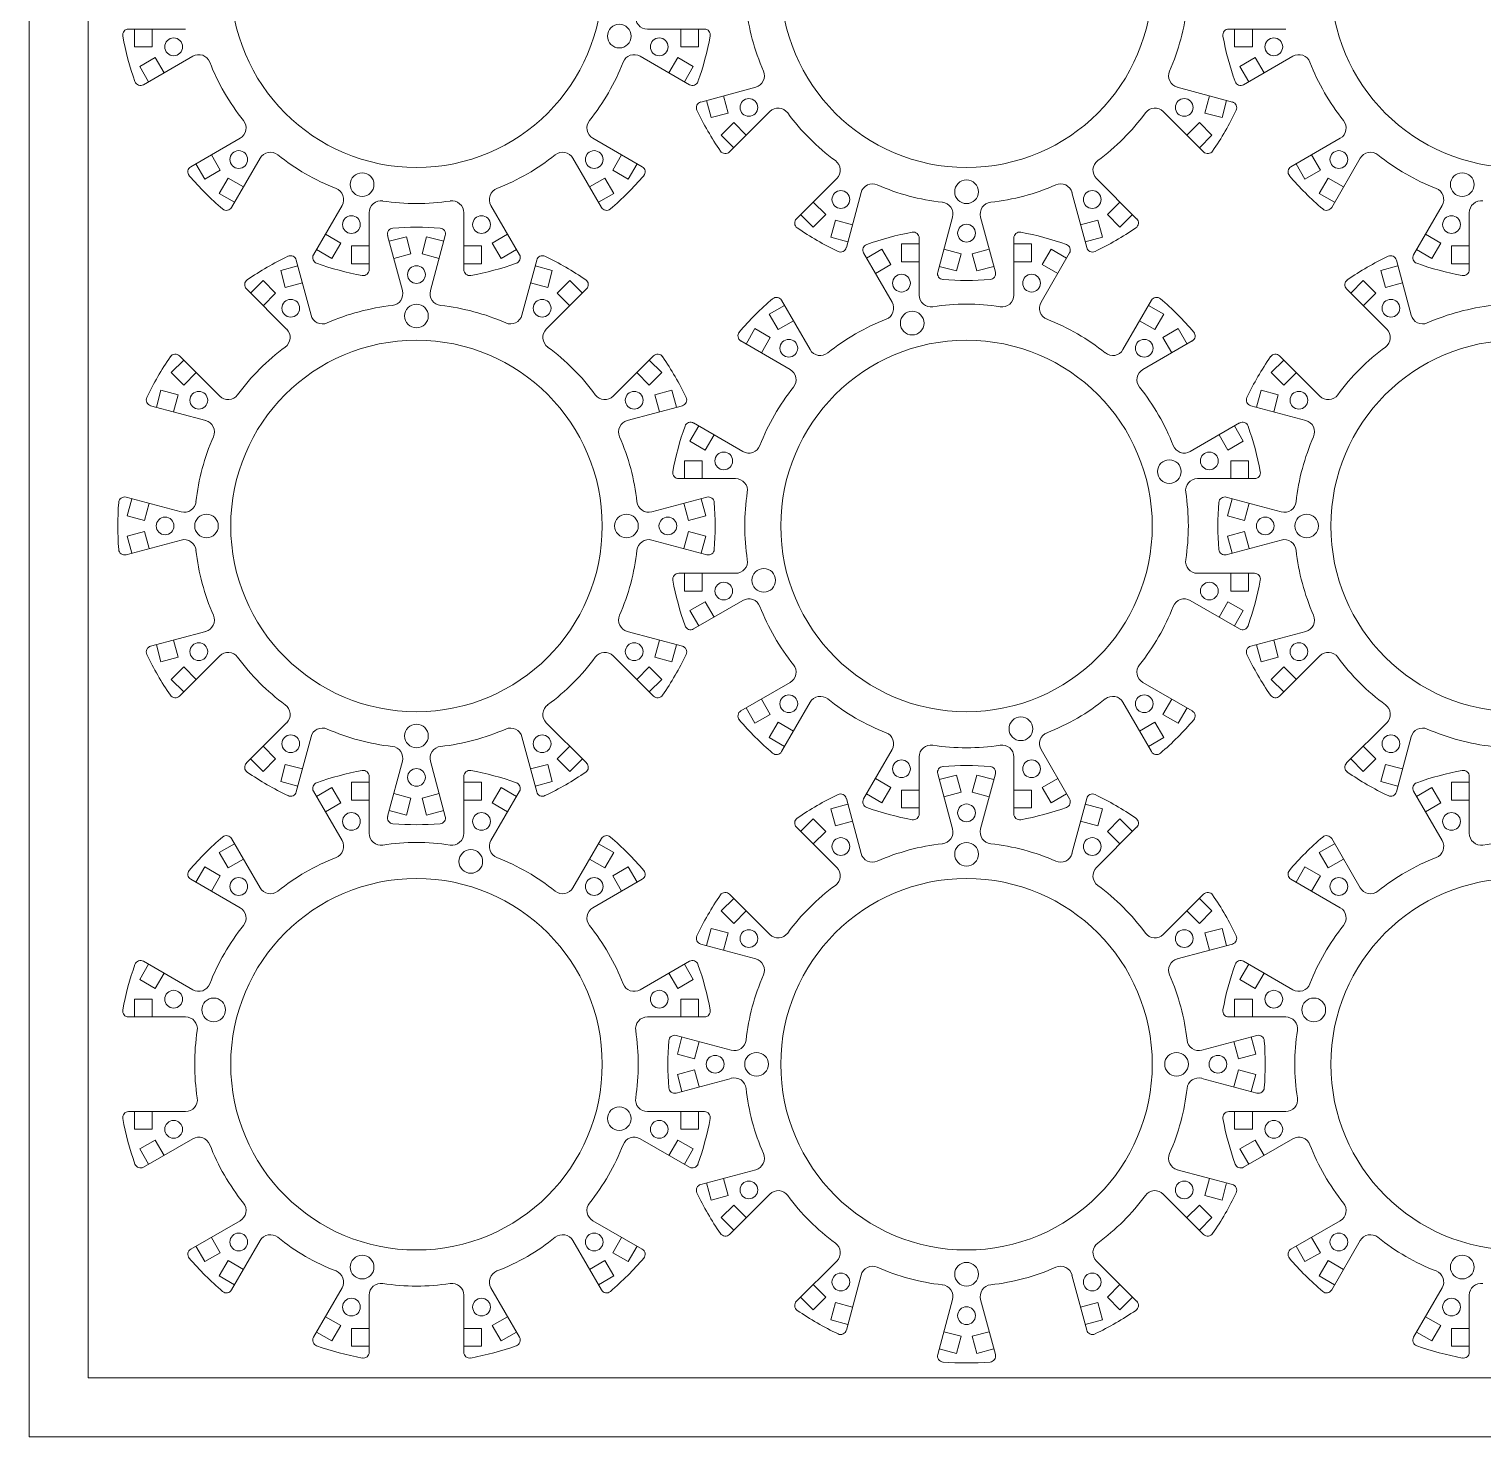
# Model space of a CAD drawing. Header units: millimetres. Extents: x -62 to 438, y -661 to -261.
# Drawn here: x -61.7 to 184.1, y -661 to -423 of the extents above; entities that cross this region are included whole.
import ezdxf

# ---------------------------------------------------------------- set-up
doc = ezdxf.new("R2010")
doc.units = ezdxf.units.MM

msp = doc.modelspace()

# ---------------------------------------------------------------- linework, layer by layer
at = {"color": 7, "linetype": 'Continuous', "lineweight": 15}
for p, q in [((-61.69, -261), (-61.69, -661)), ((-51.69, -271), (-51.69, -651)), ((-35.23, -423), (-44.86, -423)), ((-43.86, -426), (-43.86, -423)), ((-40.86, -426), (-40.86, -423)), ((42.85, -423), (52.49, -423)), ((48.48, -423), (48.48, -426)), ((51.48, -423), (51.48, -426)), ((150.77, -423), (141.14, -423)), ((142.14, -426), (142.14, -423)), ((145.14, -426), (145.14, -423)), ((-40.86, -426), (-43.86, -426)), ((-34, -427.59), (-42.34, -432.41)), ((41.62, -427.59), (49.97, -432.41)), ((48.48, -426), (51.48, -426)), ((145.14, -426), (142.14, -426)), ((152, -427.59), (143.66, -432.41)), ((-40.37, -427.81), (-42.97, -429.31)), ((-41.47, -431.91), (-42.97, -429.31)), ((-38.87, -430.41), (-40.37, -427.81)), ((48, -427.81), (46.5, -430.41)), ((48, -427.81), (50.6, -429.31)), ((50.6, -429.31), (49.1, -431.91)), ((145.63, -427.81), (143.03, -429.31)), ((144.53, -431.91), (143.03, -429.31)), ((147.13, -430.41), (145.63, -427.81)), ((61.17, -432.83), (51.87, -435.33)), ((53.61, -437.96), (52.84, -435.07)), ((56.51, -437.19), (55.74, -434.29)), ((132.45, -432.83), (141.76, -435.33)), ((137.89, -434.29), (137.11, -437.19)), ((140.79, -435.07), (140.01, -437.96)), ((56.51, -437.19), (53.61, -437.96)), ((63.55, -436.95), (56.74, -443.76)), ((130.08, -436.95), (136.89, -443.76)), ((137.11, -437.19), (140.01, -437.96)), ((57.45, -438.81), (55.33, -440.93)), ((59.57, -440.93), (57.45, -438.81)), ((136.18, -438.81), (134.06, -440.93)), ((136.18, -438.81), (138.3, -440.93)), ((-26, -441.45), (-34.34, -446.27)), ((33.62, -441.45), (41.97, -446.27)), ((57.45, -443.05), (55.33, -440.93)), ((138.3, -440.93), (136.18, -443.05)), ((160, -441.45), (151.66, -446.27)), ((-29.37, -446.86), (-30.87, -444.26)), ((-22.64, -444.81), (-27.45, -453.15)), ((30.26, -444.81), (35.08, -453.15)), ((38.5, -444.26), (37, -446.86)), ((156.63, -446.86), (155.13, -444.26)), ((163.36, -444.81), (158.55, -453.15)), ((-31.97, -448.36), (-33.47, -445.76)), ((-29.37, -446.86), (-31.97, -448.36)), ((37, -446.86), (39.6, -448.36)), ((41.1, -445.76), (39.6, -448.36)), ((154.03, -448.36), (152.53, -445.76)), ((156.63, -446.86), (154.03, -448.36)), ((-28.05, -448.19), (-29.55, -450.78)), ((-25.45, -449.69), (-28.05, -448.19)), ((35.67, -448.19), (33.08, -449.69)), ((35.67, -448.19), (37.17, -450.78)), ((74.86, -448.26), (68.05, -455.07)), ((118.76, -448.26), (125.57, -455.07)), ((157.95, -448.19), (156.45, -450.78)), ((160.55, -449.69), (157.95, -448.19)), ((-26.95, -452.28), (-29.55, -450.78)), ((37.17, -450.78), (34.58, -452.28)), ((73, -454.36), (70.88, -452.24)), ((78.98, -450.64), (76.49, -459.95)), ((114.64, -450.64), (117.14, -459.95)), ((122.74, -452.24), (120.62, -454.36)), ((159.05, -452.28), (156.45, -450.78)), ((-8.78, -452.81), (-13.6, -461.15)), ((-4.19, -454.04), (-4.19, -463.67)), ((11.81, -454.04), (11.81, -463.67)), ((16.41, -452.81), (21.22, -461.15)), ((70.88, -456.49), (68.76, -454.36)), ((120.62, -454.36), (122.74, -456.49)), ((124.86, -454.36), (122.74, -456.49)), ((177.22, -452.81), (172.4, -461.15)), ((181.81, -454.04), (181.81, -463.67)), ((74.63, -455.3), (73.85, -458.2)), ((77.52, -456.08), (74.63, -455.3)), ((94.44, -454.78), (91.94, -464.09)), ((99.19, -454.78), (101.68, -464.09)), ((119, -455.3), (116.1, -456.08)), ((119, -455.3), (119.78, -458.2)), ((-9, -459.19), (-11.59, -457.69)), ((-9, -459.19), (-10.5, -461.78)), ((1.44, -467.22), (-1.06, -457.91)), ((-0.8, -458.88), (2.1, -458.11)), ((2.88, -461), (2.1, -458.11)), ((4.75, -461), (5.53, -458.11)), ((5.53, -458.11), (8.42, -458.88)), ((6.19, -467.22), (8.68, -457.91)), ((19.22, -457.69), (16.62, -459.19)), ((16.62, -459.19), (18.12, -461.78)), ((76.75, -458.98), (73.85, -458.2)), ((85.81, -462.33), (85.81, -459.33)), ((85.81, -459.33), (88.81, -459.33)), ((88.81, -467.96), (88.81, -458.32)), ((104.81, -467.96), (104.81, -458.32)), ((104.81, -459.33), (107.81, -459.33)), ((107.81, -462.33), (107.81, -459.33)), ((119.78, -458.2), (116.88, -458.98)), ((177, -459.19), (174.41, -457.69)), ((177, -459.19), (175.5, -461.78)), ((-14.02, -471.36), (-16.51, -462.05)), ((-10.5, -461.78), (-13.09, -460.28)), ((-4.19, -459.67), (-7.19, -459.67)), ((-7.19, -459.67), (-7.19, -462.67)), ((-0.02, -461.78), (2.88, -461)), ((4.75, -461), (7.65, -461.78)), ((14.81, -459.67), (11.81, -459.67)), ((14.81, -459.67), (14.81, -462.67)), ((20.72, -460.28), (18.12, -461.78)), ((21.64, -471.36), (24.14, -462.05)), ((84.22, -469.19), (79.4, -460.85)), ((79.91, -461.72), (82.5, -460.22)), ((84, -462.81), (82.5, -460.22)), ((95.88, -460.99), (92.98, -460.22)), ((95.88, -460.99), (95.1, -463.89)), ((100.65, -460.22), (97.75, -460.99)), ((97.75, -460.99), (98.53, -463.89)), ((109.41, -469.19), (114.22, -460.85)), ((109.62, -462.81), (111.12, -460.22)), ((111.12, -460.22), (113.72, -461.72)), ((171.98, -471.36), (169.49, -462.05)), ((175.5, -461.78), (172.91, -460.28)), ((178.81, -459.67), (178.81, -462.67)), ((181.81, -459.67), (178.81, -459.67)), ((-19.15, -463.8), (-16.25, -463.02)), ((-18.37, -466.7), (-19.15, -463.8)), ((-4.19, -462.67), (-7.19, -462.67)), ((14.81, -462.67), (11.81, -462.67)), ((23.88, -463.02), (26.78, -463.8)), ((26, -466.7), (26.78, -463.8)), ((81.41, -464.31), (84, -462.81)), ((85.81, -462.33), (88.81, -462.33)), ((95.1, -463.89), (92.2, -463.12)), ((101.42, -463.12), (98.53, -463.89)), ((104.81, -462.33), (107.81, -462.33)), ((109.62, -462.81), (112.22, -464.31)), ((166.85, -463.8), (169.75, -463.02)), ((167.63, -466.7), (166.85, -463.8)), ((181.81, -462.67), (178.81, -462.67)), ((-18.14, -473.74), (-24.95, -466.92)), ((-24.24, -467.63), (-22.12, -465.51)), ((-20, -467.63), (-22.12, -465.51)), ((-18.37, -466.7), (-15.48, -465.92)), ((23.1, -465.92), (26, -466.7)), ((25.76, -473.74), (32.57, -466.92)), ((27.62, -467.63), (29.74, -465.51)), ((29.74, -465.51), (31.86, -467.63)), ((167.86, -473.74), (161.05, -466.92)), ((161.76, -467.63), (163.88, -465.51)), ((166, -467.63), (163.88, -465.51)), ((167.63, -466.7), (170.52, -465.92)), ((-22.12, -469.76), (-20, -467.63)), ((27.62, -467.63), (29.74, -469.76)), ((70.36, -477.19), (65.55, -468.85)), ((123.26, -477.19), (128.08, -468.85)), ((163.88, -469.76), (166, -467.63)), ((63.45, -471.22), (66.05, -469.72)), ((64.95, -473.81), (63.45, -471.22)), ((127.58, -469.72), (130.17, -471.22)), ((128.67, -473.81), (130.17, -471.22)), ((59.53, -476.24), (61.03, -473.64)), ((63.63, -475.14), (61.03, -473.64)), ((64.95, -473.81), (67.55, -472.31)), ((126.08, -472.31), (128.67, -473.81)), ((130, -475.14), (132.6, -473.64)), ((132.6, -473.64), (134.1, -476.24)), ((67, -480.55), (58.66, -475.73)), ((62.13, -477.74), (63.63, -475.14)), ((126.62, -480.55), (134.97, -475.73)), ((130, -475.14), (131.5, -477.74)), ((-37.67, -481.07), (-35.55, -478.95)), ((-29.45, -485.05), (-36.26, -478.24)), ((37.08, -485.05), (43.89, -478.24)), ((43.18, -478.95), (45.3, -481.07)), ((148.33, -481.07), (150.45, -478.95)), ((156.55, -485.05), (149.74, -478.24)), ((-35.55, -483.19), (-37.67, -481.07)), ((-35.55, -483.19), (-33.43, -481.07)), ((41.06, -481.07), (43.18, -483.19)), ((43.18, -483.19), (45.3, -481.07)), ((150.45, -483.19), (148.33, -481.07)), ((150.45, -483.19), (152.57, -481.07)), ((-40.16, -486.93), (-39.39, -484.04)), ((-36.49, -484.81), (-39.39, -484.04)), ((44.11, -484.81), (47.01, -484.04)), ((47.01, -484.04), (47.79, -486.93)), ((145.84, -486.93), (146.61, -484.04)), ((149.51, -484.81), (146.61, -484.04)), ((-31.83, -489.17), (-41.13, -486.67)), ((-37.26, -487.71), (-36.49, -484.81)), ((39.45, -489.17), (48.76, -486.67)), ((44.11, -484.81), (44.89, -487.71)), ((154.17, -489.17), (144.87, -486.67)), ((148.74, -487.71), (149.51, -484.81)), ((50.03, -492.69), (51.53, -490.09)), ((59, -494.41), (50.66, -489.59)), ((52.63, -494.19), (54.13, -491.59)), ((134.62, -494.41), (142.97, -489.59)), ((139.5, -491.59), (141, -494.19)), ((142.1, -490.09), (143.6, -492.69)), ((52.63, -494.19), (50.03, -492.69)), ((141, -494.19), (143.6, -492.69)), ((52.14, -496), (49.14, -496)), ((49.14, -499), (49.14, -496)), ((52.14, -499), (52.14, -496)), ((141.48, -496), (144.48, -496)), ((141.48, -496), (141.48, -499)), ((144.48, -496), (144.48, -499)), ((57.77, -499), (48.14, -499)), ((135.85, -499), (145.49, -499)), ((-35.97, -504.62), (-45.27, -502.13)), ((-45.08, -505.29), (-44.3, -502.39)), ((-42.18, -506.06), (-41.41, -503.17)), ((43.59, -504.62), (52.9, -502.13)), ((49.03, -503.17), (49.81, -506.06)), ((51.93, -502.39), (52.71, -505.29)), ((150.03, -504.62), (140.73, -502.13)), ((140.92, -505.29), (141.7, -502.39)), ((143.82, -506.06), (144.59, -503.17)), ((-42.18, -506.06), (-45.08, -505.29)), ((49.81, -506.06), (52.71, -505.29)), ((143.82, -506.06), (140.92, -505.29)), ((-42.18, -507.94), (-45.08, -508.71)), ((-44.3, -511.61), (-45.08, -508.71)), ((-41.41, -510.83), (-42.18, -507.94)), ((49.81, -507.94), (49.03, -510.83)), ((49.81, -507.94), (52.71, -508.71)), ((52.71, -508.71), (51.93, -511.61)), ((143.82, -507.94), (140.92, -508.71)), ((141.7, -511.61), (140.92, -508.71)), ((144.59, -510.83), (143.82, -507.94)), ((-35.97, -509.38), (-45.27, -511.87)), ((43.59, -509.38), (52.9, -511.87)), ((150.03, -509.38), (140.73, -511.87)), ((57.77, -515), (48.14, -515)), ((49.14, -518), (49.14, -515)), ((52.14, -518), (52.14, -515)), ((135.85, -515), (145.49, -515)), ((141.48, -515), (141.48, -518)), ((144.48, -515), (144.48, -518)), ((52.14, -518), (49.14, -518)), ((141.48, -518), (144.48, -518)), ((52.63, -519.81), (50.03, -521.31)), ((59, -519.59), (50.66, -524.41)), ((54.13, -522.41), (52.63, -519.81)), ((134.62, -519.59), (142.97, -524.41)), ((141, -519.81), (139.5, -522.41)), ((141, -519.81), (143.6, -521.31)), ((51.53, -523.91), (50.03, -521.31)), ((143.6, -521.31), (142.1, -523.91)), ((-31.83, -524.83), (-41.13, -527.33)), ((39.45, -524.83), (48.76, -527.33)), ((154.17, -524.83), (144.87, -527.33)), ((-39.39, -529.96), (-40.16, -527.07)), ((-36.49, -529.19), (-37.26, -526.29)), ((44.89, -526.29), (44.11, -529.19)), ((47.79, -527.07), (47.01, -529.96)), ((146.61, -529.96), (145.84, -527.07)), ((149.51, -529.19), (148.74, -526.29)), ((-36.49, -529.19), (-39.39, -529.96)), ((-35.55, -530.81), (-37.67, -532.93)), ((-29.45, -528.95), (-36.26, -535.76)), ((-33.43, -532.93), (-35.55, -530.81)), ((37.08, -528.95), (43.89, -535.76)), ((43.18, -530.81), (41.06, -532.93)), ((43.18, -530.81), (45.3, -532.93)), ((44.11, -529.19), (47.01, -529.96)), ((149.51, -529.19), (146.61, -529.96)), ((150.45, -530.81), (148.33, -532.93)), ((156.55, -528.95), (149.74, -535.76)), ((152.57, -532.93), (150.45, -530.81)), ((-35.55, -535.05), (-37.67, -532.93)), ((150.45, -535.05), (148.33, -532.93)), ((67, -533.45), (58.66, -538.27)), ((126.62, -533.45), (134.97, -538.27)), ((61.03, -540.36), (59.53, -537.76)), ((63.63, -538.86), (62.13, -536.26)), ((70.36, -536.81), (65.55, -545.15)), ((123.26, -536.81), (128.08, -545.15)), ((131.5, -536.26), (130, -538.86)), ((134.1, -537.76), (132.6, -540.36)), ((-18.14, -540.26), (-24.95, -547.07)), ((25.76, -540.26), (32.57, -547.07)), ((64.95, -540.19), (63.45, -542.78)), ((67.55, -541.69), (64.95, -540.19)), ((128.67, -540.19), (126.08, -541.69)), ((128.67, -540.19), (130.17, -542.78)), ((130, -538.86), (132.6, -540.36)), ((167.86, -540.26), (161.05, -547.07)), ((-14.02, -542.64), (-16.51, -551.95)), ((21.64, -542.64), (24.14, -551.95)), ((66.05, -544.28), (63.45, -542.78)), ((130.17, -542.78), (127.58, -544.28)), ((171.98, -542.64), (169.49, -551.95)), ((-20, -546.36), (-22.12, -544.24)), ((29.74, -544.24), (27.62, -546.36)), ((84.22, -544.81), (79.4, -553.15)), ((109.41, -544.81), (114.22, -553.15)), ((166, -546.36), (163.88, -544.24)), ((-22.12, -548.49), (-24.24, -546.36)), ((-20, -546.36), (-22.12, -548.49)), ((-18.37, -547.3), (-19.15, -550.2)), ((-15.48, -548.08), (-18.37, -547.3)), ((1.44, -546.78), (-1.06, -556.09)), ((6.19, -546.78), (8.68, -556.09)), ((26, -547.3), (23.1, -548.08)), ((26, -547.3), (26.78, -550.2)), ((27.62, -546.36), (29.74, -548.49)), ((88.81, -546.04), (88.81, -555.67)), ((104.81, -546.04), (104.81, -555.67)), ((163.88, -548.49), (161.76, -546.36)), ((166, -546.36), (163.88, -548.49)), ((167.63, -547.3), (166.85, -550.2)), ((170.52, -548.08), (167.63, -547.3)), ((-16.25, -550.98), (-19.15, -550.2)), ((-7.19, -550.33), (-4.19, -550.33)), ((-7.19, -553.33), (-7.19, -550.33)), ((-4.19, -558.96), (-4.19, -549.32)), ((11.81, -558.96), (11.81, -549.32)), ((11.81, -550.33), (14.81, -550.33)), ((14.81, -553.33), (14.81, -550.33)), ((26.78, -550.2), (23.88, -550.98)), ((84, -551.19), (81.41, -549.69)), ((94.44, -558.22), (91.94, -548.91)), ((92.2, -549.88), (95.1, -549.11)), ((95.88, -552), (95.1, -549.11)), ((98.53, -549.11), (101.42, -549.88)), ((99.19, -558.22), (101.68, -548.91)), ((112.22, -549.69), (109.62, -551.19)), ((169.75, -550.98), (166.85, -550.2)), ((178.81, -553.33), (178.81, -550.33)), ((178.81, -550.33), (181.81, -550.33)), ((181.81, -558.96), (181.81, -549.32)), ((-8.78, -560.19), (-13.6, -551.85)), ((-13.09, -552.72), (-10.5, -551.22)), ((-9, -553.81), (-10.5, -551.22)), ((2.88, -552.99), (-0.02, -552.22)), ((2.88, -552.99), (2.1, -555.89)), ((7.65, -552.22), (4.75, -552.99)), ((4.75, -552.99), (5.53, -555.89)), ((16.41, -560.19), (21.22, -551.85)), ((16.62, -553.81), (18.12, -551.22)), ((18.12, -551.22), (20.72, -552.72)), ((78.98, -562.36), (76.49, -553.05)), ((82.5, -553.78), (79.91, -552.28)), ((84, -551.19), (82.5, -553.78)), ((88.81, -551.67), (85.81, -551.67)), ((85.81, -551.67), (85.81, -554.67)), ((92.98, -552.78), (95.88, -552)), ((97.75, -552), (100.65, -552.78)), ((107.81, -551.67), (104.81, -551.67)), ((107.81, -551.67), (107.81, -554.67)), ((109.62, -551.19), (111.12, -553.78)), ((113.72, -552.28), (111.12, -553.78)), ((114.64, -562.36), (117.14, -553.05)), ((177.22, -560.19), (172.4, -551.85)), ((172.91, -552.72), (175.5, -551.22)), ((177, -553.81), (175.5, -551.22)), ((-11.59, -555.31), (-9, -553.81)), ((-7.19, -553.33), (-4.19, -553.33)), ((2.1, -555.89), (-0.8, -555.12)), ((8.42, -555.12), (5.53, -555.89)), ((11.81, -553.33), (14.81, -553.33)), ((16.62, -553.81), (19.22, -555.31)), ((73.85, -554.8), (76.75, -554.02)), ((74.63, -557.7), (73.85, -554.8)), ((88.81, -554.67), (85.81, -554.67)), ((107.81, -554.67), (104.81, -554.67)), ((116.88, -554.02), (119.78, -554.8)), ((119, -557.7), (119.78, -554.8)), ((174.41, -555.31), (177, -553.81)), ((178.81, -553.33), (181.81, -553.33)), ((74.86, -564.74), (68.05, -557.92)), ((68.76, -558.63), (70.88, -556.51)), ((73, -558.63), (70.88, -556.51)), ((74.63, -557.7), (77.52, -556.92)), ((116.1, -556.92), (119, -557.7)), ((118.76, -564.74), (125.57, -557.92)), ((120.62, -558.63), (122.74, -556.51)), ((-22.64, -568.19), (-27.45, -559.85)), ((30.26, -568.19), (35.08, -559.85)), ((70.88, -560.76), (73, -558.63)), ((120.62, -558.63), (122.74, -560.76)), ((163.36, -568.19), (158.55, -559.85)), ((-29.55, -562.22), (-26.95, -560.72)), ((-28.05, -564.81), (-29.55, -562.22)), ((34.58, -560.72), (37.17, -562.22)), ((35.67, -564.81), (37.17, -562.22)), ((156.45, -562.22), (159.05, -560.72)), ((157.95, -564.81), (156.45, -562.22)), ((-33.47, -567.24), (-31.97, -564.64)), ((-29.37, -566.14), (-31.97, -564.64)), ((33.08, -563.31), (35.67, -564.81)), ((37, -566.14), (39.6, -564.64)), ((39.6, -564.64), (41.1, -567.24)), ((152.53, -567.24), (154.03, -564.64)), ((156.63, -566.14), (154.03, -564.64)), ((157.95, -564.81), (160.55, -563.31)), ((-26, -571.55), (-34.34, -566.73)), ((-30.87, -568.74), (-29.37, -566.14)), ((33.62, -571.55), (41.97, -566.73)), ((37, -566.14), (38.5, -568.74)), ((160, -571.55), (151.66, -566.73)), ((155.13, -568.74), (156.63, -566.14)), ((55.33, -572.07), (57.45, -569.95)), ((63.55, -576.05), (56.74, -569.24)), ((130.08, -576.05), (136.89, -569.24)), ((57.45, -574.19), (59.57, -572.07)), ((134.06, -572.07), (136.18, -574.19)), ((52.84, -577.93), (53.61, -575.04)), ((56.51, -575.81), (53.61, -575.04)), ((137.11, -575.81), (140.01, -575.04)), ((140.01, -575.04), (140.79, -577.93)), ((55.74, -578.71), (56.51, -575.81)), ((137.11, -575.81), (137.89, -578.71)), ((61.17, -580.17), (51.87, -577.67)), ((132.45, -580.17), (141.76, -577.67)), ((-42.97, -583.69), (-41.47, -581.09)), ((-34, -585.41), (-42.34, -580.59)), ((41.62, -585.41), (49.97, -580.59)), ((49.1, -581.09), (50.6, -583.69)), ((143.03, -583.69), (144.53, -581.09)), ((152, -585.41), (143.66, -580.59)), ((-40.37, -585.19), (-42.97, -583.69)), ((-40.37, -585.19), (-38.87, -582.59)), ((46.5, -582.59), (48, -585.19)), ((48, -585.19), (50.6, -583.69)), ((145.63, -585.19), (143.03, -583.69)), ((145.63, -585.19), (147.13, -582.59)), ((-43.86, -590), (-43.86, -587)), ((-40.86, -587), (-43.86, -587)), ((-40.86, -590), (-40.86, -587)), ((48.48, -587), (51.48, -587)), ((48.48, -587), (48.48, -590)), ((51.48, -587), (51.48, -590)), ((142.14, -590), (142.14, -587)), ((145.14, -587), (142.14, -587)), ((145.14, -590), (145.14, -587)), ((-35.23, -590), (-44.86, -590)), ((42.85, -590), (52.49, -590)), ((150.77, -590), (141.14, -590)), ((57.03, -595.62), (47.73, -593.13)), ((47.92, -596.29), (48.7, -593.39)), ((50.82, -597.06), (51.59, -594.17)), ((136.59, -595.62), (145.9, -593.13)), ((142.03, -594.17), (142.81, -597.06)), ((144.93, -593.39), (145.71, -596.29)), ((50.82, -597.06), (47.92, -596.29)), ((142.81, -597.06), (145.71, -596.29)), ((50.82, -598.94), (47.92, -599.71)), ((48.7, -602.61), (47.92, -599.71)), ((51.59, -601.83), (50.82, -598.94)), ((142.81, -598.94), (142.03, -601.83)), ((142.81, -598.94), (145.71, -599.71)), ((145.71, -599.71), (144.93, -602.61)), ((57.03, -600.38), (47.73, -602.87)), ((136.59, -600.38), (145.9, -602.87)), ((-35.23, -606), (-44.86, -606)), ((-43.86, -609), (-43.86, -606)), ((-40.86, -609), (-40.86, -606)), ((42.85, -606), (52.49, -606)), ((48.48, -606), (48.48, -609)), ((51.48, -606), (51.48, -609)), ((150.77, -606), (141.14, -606)), ((142.14, -609), (142.14, -606)), ((145.14, -609), (145.14, -606)), ((-40.86, -609), (-43.86, -609)), ((48.48, -609), (51.48, -609)), ((145.14, -609), (142.14, -609)), ((-40.37, -610.81), (-42.97, -612.31)), ((-34, -610.59), (-42.34, -615.41)), ((-38.87, -613.41), (-40.37, -610.81)), ((41.62, -610.59), (49.97, -615.41)), ((48, -610.81), (46.5, -613.41)), ((48, -610.81), (50.6, -612.31)), ((145.63, -610.81), (143.03, -612.31)), ((152, -610.59), (143.66, -615.41)), ((147.13, -613.41), (145.63, -610.81)), ((-41.47, -614.91), (-42.97, -612.31)), ((50.6, -612.31), (49.1, -614.91)), ((144.53, -614.91), (143.03, -612.31)), ((61.17, -615.83), (51.87, -618.33)), ((132.45, -615.83), (141.76, -618.33)), ((53.61, -620.96), (52.84, -618.07)), ((56.51, -620.19), (55.74, -617.29)), ((137.89, -617.29), (137.11, -620.19)), ((140.79, -618.07), (140.01, -620.96)), ((56.51, -620.19), (53.61, -620.96)), ((57.45, -621.81), (55.33, -623.93)), ((63.55, -619.95), (56.74, -626.76)), ((59.57, -623.93), (57.45, -621.81)), ((130.08, -619.95), (136.89, -626.76)), ((136.18, -621.81), (134.06, -623.93)), ((136.18, -621.81), (138.3, -623.93)), ((137.11, -620.19), (140.01, -620.96)), ((57.45, -626.05), (55.33, -623.93)), ((138.3, -623.93), (136.18, -626.05)), ((-26, -624.45), (-34.34, -629.27)), ((33.62, -624.45), (41.97, -629.27)), ((160, -624.45), (151.66, -629.27)), ((-31.97, -631.36), (-33.47, -628.76)), ((-29.37, -629.86), (-30.87, -627.26)), ((-22.64, -627.81), (-27.45, -636.15)), ((30.26, -627.81), (35.08, -636.15)), ((38.5, -627.26), (37, -629.86)), ((41.1, -628.76), (39.6, -631.36)), ((154.03, -631.36), (152.53, -628.76)), ((156.63, -629.86), (155.13, -627.26)), ((163.36, -627.81), (158.55, -636.15)), ((-29.37, -629.86), (-31.97, -631.36)), ((-28.05, -631.19), (-29.55, -633.78)), ((-25.45, -632.69), (-28.05, -631.19)), ((35.67, -631.19), (33.08, -632.69)), ((35.67, -631.19), (37.17, -633.78)), ((37, -629.86), (39.6, -631.36)), ((74.86, -631.26), (68.05, -638.07)), ((118.76, -631.26), (125.57, -638.07)), ((156.63, -629.86), (154.03, -631.36)), ((157.95, -631.19), (156.45, -633.78)), ((160.55, -632.69), (157.95, -631.19)), ((-26.95, -635.28), (-29.55, -633.78)), ((37.17, -633.78), (34.58, -635.28)), ((78.98, -633.64), (76.49, -642.95)), ((114.64, -633.64), (117.14, -642.95)), ((159.05, -635.28), (156.45, -633.78)), ((-8.78, -635.81), (-13.6, -644.15)), ((16.41, -635.81), (21.22, -644.15)), ((73, -637.36), (70.88, -635.24)), ((122.74, -635.24), (120.62, -637.36)), ((177.22, -635.81), (172.4, -644.15)), ((-4.19, -637.04), (-4.19, -646.67)), ((11.81, -637.04), (11.81, -646.67)), ((70.88, -639.49), (68.76, -637.36)), ((74.63, -638.3), (73.85, -641.2)), ((77.52, -639.08), (74.63, -638.3)), ((94.44, -637.78), (91.94, -647.09)), ((99.19, -637.78), (101.68, -647.09)), ((119, -638.3), (116.1, -639.08)), ((119, -638.3), (119.78, -641.2)), ((124.86, -637.36), (122.74, -639.49)), ((181.81, -637.04), (181.81, -646.67)), ((-9, -642.19), (-11.59, -640.69)), ((19.22, -640.69), (16.62, -642.19)), ((76.75, -641.98), (73.85, -641.2)), ((119.78, -641.2), (116.88, -641.98)), ((177, -642.19), (174.41, -640.69)), ((-10.5, -644.78), (-13.09, -643.28)), ((-9, -642.19), (-10.5, -644.78)), ((-4.19, -642.67), (-7.19, -642.67)), ((-7.19, -642.67), (-7.19, -645.67)), ((14.81, -642.67), (11.81, -642.67)), ((14.81, -642.67), (14.81, -645.67)), ((16.62, -642.19), (18.12, -644.78)), ((20.72, -643.28), (18.12, -644.78)), ((95.88, -643.99), (92.98, -643.22)), ((95.88, -643.99), (95.1, -646.89)), ((100.65, -643.22), (97.75, -643.99)), ((97.75, -643.99), (98.53, -646.89)), ((175.5, -644.78), (172.91, -643.28)), ((177, -642.19), (175.5, -644.78)), ((181.81, -642.67), (178.81, -642.67)), ((178.81, -642.67), (178.81, -645.67)), ((-4.19, -645.67), (-7.19, -645.67)), ((14.81, -645.67), (11.81, -645.67)), ((95.1, -646.89), (92.2, -646.12)), ((101.42, -646.12), (98.53, -646.89)), ((181.81, -645.67), (178.81, -645.67)), ((-51.69, -651), (428.31, -651)), ((-61.69, -661), (438.31, -661))]:
    msp.add_line(p, q, dxfattribs=at)
at = {"color": 144, "linetype": 'Continuous', "lineweight": 0}
for p, q in [((73, -454.36), (70.88, -456.49)), ((45.3, -532.93), (43.18, -535.05)), ((63.63, -538.86), (61.03, -540.36)), ((31.86, -546.36), (29.74, -548.49)), ((97.75, -552), (98.53, -549.11)), ((122.74, -556.51), (124.86, -558.63)), ((-28.05, -564.81), (-25.45, -563.31)), ((136.18, -569.95), (138.3, -572.07)), ((57.45, -574.19), (55.33, -572.07)), ((136.18, -574.19), (138.3, -572.07)), ((73, -637.36), (70.88, -639.49)), ((120.62, -637.36), (122.74, -639.49))]:
    msp.add_line(p, q, dxfattribs=at)
at = {"color": 7, "linetype": 'Continuous', "lineweight": 15}
for centre, radius in [((3.81, -415), 31.4), ((96.81, -415), 31.4), ((189.81, -415), 31.4), ((38.1, -424.19), 2), ((-37.24, -426), 1.5), ((44.86, -426), 1.5), ((148.76, -426), 1.5), ((60.01, -436.25), 1.5), ((133.62, -436.25), 1.5), ((-26.24, -445.05), 1.5), ((33.86, -445.05), 1.5), ((159.76, -445.05), 1.5), ((-5.38, -449.29), 2), ((180.62, -449.29), 2), ((96.81, -450.5), 2), ((75.56, -451.81), 1.5), ((118.06, -451.81), 1.5), ((-7.19, -456.05), 1.5), ((14.81, -456.05), 1.5), ((178.81, -456.05), 1.5), ((96.81, -457.5), 1.5), ((3.81, -464.5), 1.5), ((85.81, -465.95), 1.5), ((107.81, -465.95), 1.5), ((-17.44, -470.19), 1.5), ((25.06, -470.19), 1.5), ((168.56, -470.19), 1.5), ((3.81, -471.5), 2), ((87.62, -472.71), 2), ((3.81, -507), 31.4), ((66.76, -476.95), 1.5), ((96.81, -507), 31.4), ((126.86, -476.95), 1.5), ((189.81, -507), 31.4), ((-32.99, -485.75), 1.5), ((40.62, -485.75), 1.5), ((153.01, -485.75), 1.5), ((55.76, -496), 1.5), ((131.1, -497.81), 2), ((137.86, -496), 1.5), ((-38.69, -507), 1.5), ((-31.69, -507), 2), ((39.31, -507), 2), ((46.31, -507), 1.5), ((147.31, -507), 1.5), ((154.31, -507), 2), ((62.52, -516.19), 2), ((55.76, -518), 1.5), ((137.86, -518), 1.5), ((-32.99, -528.25), 1.5), ((40.62, -528.25), 1.5), ((153.01, -528.25), 1.5), ((66.76, -537.05), 1.5), ((126.86, -537.05), 1.5), ((3.81, -542.5), 2), ((106, -541.29), 2), ((-17.44, -543.81), 1.5), ((25.06, -543.81), 1.5), ((168.56, -543.81), 1.5), ((3.81, -549.5), 1.5), ((85.81, -548.05), 1.5), ((107.81, -548.05), 1.5), ((-7.19, -556.95), 1.5), ((14.81, -556.95), 1.5), ((96.81, -555.5), 1.5), ((178.81, -556.95), 1.5), ((75.56, -561.19), 1.5), ((118.06, -561.19), 1.5), ((13, -563.71), 2), ((96.81, -562.5), 2), ((-26.24, -567.95), 1.5), ((3.81, -598), 31.4), ((33.86, -567.95), 1.5), ((96.81, -598), 31.4), ((159.76, -567.95), 1.5), ((189.81, -598), 31.4), ((60.01, -576.75), 1.5), ((133.62, -576.75), 1.5), ((-37.24, -587), 1.5), ((-30.48, -588.81), 2), ((44.86, -587), 1.5), ((148.76, -587), 1.5), ((155.52, -588.81), 2), ((54.31, -598), 1.5), ((61.31, -598), 2), ((132.31, -598), 2), ((139.31, -598), 1.5), ((38.1, -607.19), 2), ((-37.24, -609), 1.5), ((44.86, -609), 1.5), ((148.76, -609), 1.5), ((60.01, -619.25), 1.5), ((133.62, -619.25), 1.5), ((-26.24, -628.05), 1.5), ((33.86, -628.05), 1.5), ((159.76, -628.05), 1.5), ((-5.38, -632.29), 2), ((96.81, -633.5), 2), ((180.62, -632.29), 2), ((75.56, -634.81), 1.5), ((118.06, -634.81), 1.5), ((-7.19, -639.05), 1.5), ((14.81, -639.05), 1.5), ((96.81, -640.5), 1.5), ((178.81, -639.05), 1.5)]:
    msp.add_circle(centre, radius, dxfattribs=at)
for centre, radius, start, end in [((96.81, -415), 37.5, 186.263, 203.737), ((96.81, -415), 37.5, 336.263, 353.737), ((42.85, -421), 2, 171.263, 270), ((-44.86, -424), 1, 90, 190.4757), ((3.81, -415), 50.5, 190.4757, 199.5243), ((3.81, -415), 50.5, 340.4757, 349.5243), ((52.49, -424), 1, 349.5243, 90), ((141.14, -424), 1, 90, 190.4757), ((189.81, -415), 50.5, 190.4757, 199.5243), ((-33, -429.32), 2, 21.263, 120), ((40.62, -429.32), 2, 60, 158.737), ((153, -429.32), 2, 21.263, 120), ((3.81, -415), 37.5, 201.263, 218.737), ((3.81, -415), 37.5, 321.263, 338.737), ((60.65, -430.9), 2, 285, 23.737), ((132.97, -430.9), 2, 156.263, 255), ((189.81, -415), 37.5, 201.263, 218.737), ((-42.84, -431.54), 1, 199.5243, 300), ((50.47, -431.54), 1, 240, 340.4757), ((143.16, -431.54), 1, 199.5243, 300), ((52.13, -436.29), 1, 105, 205.4757), ((96.81, -415), 50.5, 205.4757, 214.5243), ((64.96, -438.36), 2, 36.263, 135), ((96.81, -415), 37.5, 216.263, 233.737), ((96.81, -415), 37.5, 306.263, 323.737), ((128.66, -438.36), 2, 45, 143.737), ((96.81, -415), 50.5, 325.4757, 334.5243), ((141.5, -436.29), 1, 334.5243, 75), ((-27, -439.72), 2, 300, 38.737), ((34.62, -439.72), 2, 141.263, 240), ((159, -439.72), 2, 300, 38.737), ((-20.9, -445.81), 2, 51.263, 150), ((3.81, -415), 37.5, 231.263, 248.737), ((3.81, -415), 37.5, 291.263, 308.737), ((28.53, -445.81), 2, 30, 128.737), ((56.03, -443.05), 1, 214.5243, 315), ((137.6, -443.05), 1, 225, 325.4757), ((165.1, -445.81), 2, 51.263, 150), ((189.81, -415), 37.5, 231.263, 248.737), ((-33.84, -447.13), 1, 120, 220.4757), ((41.47, -447.13), 1, 319.5243, 60), ((73.45, -446.85), 2, 315, 53.737), ((120.18, -446.85), 2, 126.263, 225), ((152.16, -447.13), 1, 120, 220.4757), ((3.81, -415), 50.5, 220.4757, 229.5243), ((3.81, -415), 50.5, 310.4757, 319.5243), ((80.91, -451.16), 2, 66.263, 165), ((96.81, -415), 37.5, 246.263, 263.737), ((96.81, -415), 37.5, 276.263, 293.737), ((112.71, -451.16), 2, 15, 113.737), ((189.81, -415), 50.5, 220.4757, 229.5243), ((-10.51, -451.81), 2, 330, 68.737), ((-2.19, -454.04), 2, 81.263, 180), ((3.81, -415), 37.5, 261.263, 278.737), ((9.81, -454.04), 2, 0, 98.737), ((18.14, -451.81), 2, 111.263, 210), ((92.5, -454.26), 2, 345, 83.737), ((101.12, -454.26), 2, 96.263, 195), ((175.49, -451.81), 2, 330, 68.737), ((183.81, -454.04), 2, 81.263, 180), ((-28.32, -452.65), 1, 229.5243, 330), ((35.94, -452.65), 1, 210, 310.4757), ((157.68, -452.65), 1, 229.5243, 330), ((-0.09, -457.65), 1, 94.5243, 195), ((3.81, -507), 50.5, 85.4757, 94.5243), ((7.72, -457.65), 1, 345, 85.4757), ((96.81, -415), 50.5, 235.4757, 244.5243), ((96.81, -415), 50.5, 295.4757, 304.5243), ((124.87, -455.78), 1, 304.5243, 45), ((80.27, -460.35), 1, 109.5243, 210), ((96.81, -507), 50.5, 100.4757, 109.5243), ((87.81, -458.32), 1, 0, 100.4757), ((105.81, -458.32), 1, 79.5243, 180), ((96.81, -507), 50.5, 70.4757, 79.5243), ((113.36, -460.35), 1, 330, 70.4757), ((3.81, -507), 50.5, 115.4757, 124.5243), ((-17.48, -462.31), 1, 15, 115.4757), ((-12.73, -461.65), 1, 150, 250.4757), ((20.36, -461.65), 1, 289.5243, 30), ((25.1, -462.31), 1, 64.5243, 165), ((3.81, -507), 50.5, 55.4757, 64.5243), ((75.52, -459.69), 1, 244.5243, 345), ((118.1, -459.69), 1, 195, 295.4757), ((189.81, -507), 50.5, 115.4757, 124.5243), ((168.52, -462.31), 1, 15, 115.4757), ((173.27, -461.65), 1, 150, 250.4757), ((3.81, -415), 50.5, 250.4757, 259.5243), ((-5.19, -463.67), 1, 259.5243, 360), ((12.81, -463.67), 1, 180, 280.4757), ((3.81, -415), 50.5, 280.4757, 289.5243), ((92.91, -464.35), 1, 165, 265.4757), ((100.72, -464.35), 1, 274.5243, 15), ((189.81, -415), 50.5, 250.4757, 259.5243), ((180.81, -463.67), 1, 259.5243, 0), ((-24.24, -466.22), 1, 124.5243, 225), ((31.87, -466.22), 1, 315, 55.4757), ((96.81, -415), 50.5, 265.4757, 274.5243), ((161.76, -466.22), 1, 124.5243, 225), ((-0.5, -467.74), 2, 276.263, 15), ((8.12, -467.74), 2, 165, 263.737), ((96.81, -507), 50.5, 130.4757, 139.5243), ((64.68, -469.35), 1, 30, 130.4757), ((82.49, -470.19), 2, 291.263, 30), ((90.81, -467.96), 2, 180, 278.737), ((102.81, -467.96), 2, 261.263, 0), ((111.14, -470.19), 2, 150, 248.737), ((128.94, -469.35), 1, 49.5243, 150), ((96.81, -507), 50.5, 40.4757, 49.5243), ((-12.09, -470.84), 2, 195, 293.737), ((3.81, -507), 37.5, 96.263, 113.737), ((3.81, -507), 37.5, 66.263, 83.737), ((19.71, -470.84), 2, 246.263, 345), ((96.81, -507), 37.5, 81.263, 98.737), ((173.91, -470.84), 2, 195, 293.737), ((189.81, -507), 37.5, 96.263, 113.737), ((-19.55, -475.15), 2, 306.263, 45), ((27.18, -475.15), 2, 135, 233.737), ((59.16, -474.87), 1, 139.5243, 240), ((96.81, -507), 37.5, 111.263, 128.737), ((96.81, -507), 37.5, 51.263, 68.737), ((134.47, -474.87), 1, 300, 40.4757), ((166.45, -475.15), 2, 306.263, 45), ((3.81, -507), 37.5, 126.263, 143.737), ((3.81, -507), 37.5, 36.263, 53.737), ((189.81, -507), 37.5, 126.263, 143.737), ((3.81, -507), 50.5, 145.4757, 154.5243), ((-36.97, -478.95), 1, 45, 145.4757), ((44.6, -478.95), 1, 34.5243, 135), ((3.81, -507), 50.5, 25.4757, 34.5243), ((72.1, -476.19), 2, 210, 308.737), ((121.53, -476.19), 2, 231.263, 330), ((189.81, -507), 50.5, 145.4757, 154.5243), ((149.03, -478.95), 1, 45, 145.4757), ((66, -482.28), 2, 321.263, 60), ((127.62, -482.28), 2, 120, 218.737), ((96.81, -507), 37.5, 141.263, 158.737), ((96.81, -507), 37.5, 21.263, 38.737), ((-40.87, -485.71), 1, 154.5243, 255), ((-28.04, -483.64), 2, 225, 323.737), ((35.66, -483.64), 2, 216.263, 315), ((48.5, -485.71), 1, 285, 25.4757), ((145.13, -485.71), 1, 154.5243, 255), ((157.96, -483.64), 2, 225, 323.737), ((-32.35, -491.1), 2, 336.263, 75), ((39.97, -491.1), 2, 105, 203.737), ((96.81, -507), 50.5, 160.4757, 169.5243), ((50.16, -490.46), 1, 60, 160.4757), ((143.47, -490.46), 1, 19.5243, 120), ((96.81, -507), 50.5, 10.4757, 19.5243), ((153.65, -491.1), 2, 336.263, 75), ((3.81, -507), 37.5, 156.263, 173.737), ((3.81, -507), 37.5, 6.263, 23.737), ((60, -492.68), 2, 240, 338.737), ((133.62, -492.68), 2, 201.263, 300), ((189.81, -507), 37.5, 156.263, 173.737), ((48.14, -498), 1, 169.5243, 270), ((145.49, -498), 1, 270, 10.4757), ((57.77, -501), 2, 351.263, 90), ((96.81, -507), 37.5, 171.263, 188.737), ((135.85, -501), 2, 90, 188.737), ((96.81, -507), 37.5, 351.263, 8.737), ((3.81, -507), 50.5, 175.4757, 184.5243), ((-45.53, -503.1), 1, 75, 175.4757), ((-35.45, -502.69), 2, 255, 353.737), ((43.08, -502.69), 2, 186.263, 285), ((53.16, -503.1), 1, 4.5243, 105), ((3.81, -507), 50.5, 355.4757, 4.5243), ((189.81, -507), 50.5, 175.4757, 184.5243), ((140.47, -503.1), 1, 75, 175.4757), ((150.55, -502.69), 2, 255, 353.737), ((-45.53, -510.9), 1, 184.5243, 285), ((-35.45, -511.31), 2, 6.263, 105), ((3.81, -507), 37.5, 186.263, 203.737), ((3.81, -507), 37.5, 336.263, 353.737), ((43.08, -511.31), 2, 75, 173.737), ((53.16, -510.9), 1, 255, 355.4757), ((140.47, -510.9), 1, 184.5243, 285), ((150.55, -511.31), 2, 6.263, 105), ((189.81, -507), 37.5, 186.263, 203.737), ((57.77, -513), 2, 270, 8.737), ((135.85, -513), 2, 171.263, 270), ((48.14, -516), 1, 90, 190.4757), ((96.81, -507), 50.5, 190.4757, 199.5243), ((96.81, -507), 50.5, 340.4757, 349.5243), ((145.49, -516), 1, 349.5243, 90), ((60, -521.32), 2, 21.263, 120), ((96.81, -507), 37.5, 201.263, 218.737), ((96.81, -507), 37.5, 321.263, 338.737), ((133.62, -521.32), 2, 60, 158.737), ((-32.35, -522.9), 2, 285, 23.737), ((39.97, -522.9), 2, 156.263, 255), ((153.65, -522.9), 2, 285, 23.737), ((50.16, -523.54), 1, 199.5243, 300), ((143.47, -523.54), 1, 240, 340.4757), ((-40.87, -528.29), 1, 105, 205.4757), ((-28.04, -530.36), 2, 36.263, 135), ((35.66, -530.36), 2, 45, 143.737), ((48.5, -528.29), 1, 334.5243, 75), ((145.13, -528.29), 1, 105, 205.4757), ((157.96, -530.36), 2, 36.263, 135), ((3.81, -507), 50.5, 205.4757, 214.5243), ((3.81, -507), 37.5, 216.263, 233.737), ((3.81, -507), 37.5, 306.263, 323.737), ((3.81, -507), 50.5, 325.4757, 334.5243), ((66, -531.72), 2, 300, 38.737), ((127.62, -531.72), 2, 141.263, 240), ((189.81, -507), 50.5, 205.4757, 214.5243), ((189.81, -507), 37.5, 216.263, 233.737), ((-36.97, -535.05), 1, 214.5243, 315), ((44.6, -535.05), 1, 225, 325.4757), ((72.1, -537.81), 2, 51.263, 150), ((121.53, -537.81), 2, 30, 128.737), ((149.03, -535.05), 1, 214.5243, 315), ((-19.55, -538.85), 2, 315, 53.737), ((27.18, -538.85), 2, 126.263, 225), ((59.16, -539.13), 1, 120, 220.4757), ((96.81, -507), 37.5, 231.263, 248.737), ((96.81, -507), 37.5, 291.263, 308.737), ((134.47, -539.13), 1, 319.5243, 60), ((166.45, -538.85), 2, 315, 53.737), ((96.81, -507), 50.5, 220.4757, 229.5243), ((96.81, -507), 50.5, 310.4757, 319.5243), ((-12.09, -543.16), 2, 66.263, 165), ((3.81, -507), 37.5, 246.263, 263.737), ((3.81, -507), 37.5, 276.263, 293.737), ((19.71, -543.16), 2, 15, 113.737), ((82.49, -543.81), 2, 330, 68.737), ((111.14, -543.81), 2, 111.263, 210), ((173.91, -543.16), 2, 66.263, 165), ((189.81, -507), 37.5, 246.263, 263.737), ((-0.5, -546.26), 2, 345, 83.737), ((8.12, -546.26), 2, 96.263, 195), ((64.68, -544.65), 1, 229.5243, 330), ((90.81, -546.04), 2, 81.263, 180), ((96.81, -507), 37.5, 261.263, 278.737), ((102.81, -546.04), 2, 0, 98.737), ((128.94, -544.65), 1, 210, 310.4757), ((-24.24, -547.78), 1, 135, 235.4757), ((31.87, -547.78), 1, 304.5243, 45), ((92.91, -548.65), 1, 94.5243, 195), ((96.81, -598), 50.5, 85.4757, 94.5243), ((100.72, -548.65), 1, 345, 85.4757), ((161.76, -547.78), 1, 135, 235.4757), ((3.81, -507), 50.5, 235.4757, 244.5243), ((-12.73, -551.35), 1, 109.5243, 210), ((3.81, -598), 50.5, 100.4757, 109.5243), ((-5.19, -549.32), 1, 0, 100.4757), ((12.81, -549.32), 1, 79.5243, 180), ((3.81, -598), 50.5, 70.4757, 79.5243), ((20.36, -551.35), 1, 330, 70.4757), ((3.81, -507), 50.5, 295.4757, 304.5243), ((189.81, -507), 50.5, 235.4757, 244.5243), ((173.27, -551.35), 1, 109.5243, 210), ((189.81, -598), 50.5, 100.4757, 109.5243), ((180.81, -549.32), 1, 0, 100.4757), ((-17.48, -551.69), 1, 244.5243, 345), ((25.1, -551.69), 1, 195, 295.4757), ((96.81, -598), 50.5, 115.4757, 124.5243), ((75.52, -553.31), 1, 15, 115.4757), ((118.1, -553.31), 1, 64.5243, 165), ((96.81, -598), 50.5, 55.4757, 64.5243), ((168.52, -551.69), 1, 244.5243, 345), ((80.27, -553.65), 1, 150, 250.4757), ((96.81, -507), 50.5, 250.4757, 259.5243), ((96.81, -507), 50.5, 280.4757, 289.5243), ((113.36, -553.65), 1, 289.5243, 30), ((-0.09, -556.35), 1, 165, 265.4757), ((3.81, -507), 50.5, 265.4757, 274.5243), ((7.72, -556.35), 1, 274.5243, 15), ((68.76, -557.22), 1, 124.5243, 225), ((87.81, -555.67), 1, 259.5243, 0), ((105.81, -555.67), 1, 180, 280.4757), ((124.87, -557.22), 1, 315, 55.4757), ((3.81, -598), 50.5, 130.4757, 139.5243), ((-28.32, -560.35), 1, 30, 130.4757), ((-10.51, -561.19), 2, 291.263, 30), ((-2.19, -558.96), 2, 180, 278.737), ((9.81, -558.96), 2, 261.263, 360), ((18.14, -561.19), 2, 150, 248.737), ((35.94, -560.35), 1, 49.5243, 150), ((3.81, -598), 50.5, 40.4757, 49.5243), ((92.5, -558.74), 2, 276.263, 15), ((101.12, -558.74), 2, 165, 263.737), ((189.81, -598), 50.5, 130.4757, 139.5243), ((157.68, -560.35), 1, 30, 130.4757), ((175.49, -561.19), 2, 291.263, 30), ((183.81, -558.96), 2, 180, 278.737), ((3.81, -598), 37.5, 81.263, 98.737), ((80.91, -561.84), 2, 195, 293.737), ((96.81, -598), 37.5, 96.263, 113.737), ((96.81, -598), 37.5, 66.263, 83.737), ((112.71, -561.84), 2, 246.263, 345), ((189.81, -598), 37.5, 81.263, 98.737), ((-33.84, -565.87), 1, 139.5243, 240), ((3.81, -598), 37.5, 111.263, 128.737), ((3.81, -598), 37.5, 51.263, 68.737), ((41.47, -565.87), 1, 300, 40.4757), ((73.45, -566.15), 2, 306.263, 45), ((120.18, -566.15), 2, 135, 233.737), ((152.16, -565.87), 1, 139.5243, 240), ((189.81, -598), 37.5, 111.263, 128.737), ((96.81, -598), 37.5, 126.263, 143.737), ((96.81, -598), 37.5, 36.263, 53.737), ((-20.9, -567.19), 2, 210, 308.737), ((28.53, -567.19), 2, 231.263, 330), ((96.81, -598), 50.5, 145.4757, 154.5243), ((56.03, -569.95), 1, 45, 145.4757), ((137.6, -569.95), 1, 34.5243, 135), ((96.81, -598), 50.5, 25.4757, 34.5243), ((165.1, -567.19), 2, 210, 308.737), ((-27, -573.28), 2, 321.263, 60), ((34.62, -573.28), 2, 120, 218.737), ((159, -573.28), 2, 321.263, 60), ((3.81, -598), 37.5, 141.263, 158.737), ((3.81, -598), 37.5, 21.263, 38.737), ((189.81, -598), 37.5, 141.263, 158.737), ((52.13, -576.71), 1, 154.5243, 255), ((64.96, -574.64), 2, 225, 323.737), ((128.66, -574.64), 2, 216.263, 315), ((141.5, -576.71), 1, 285, 25.4757), ((3.81, -598), 50.5, 160.4757, 169.5243), ((-42.84, -581.46), 1, 60, 160.4757), ((50.47, -581.46), 1, 19.5243, 120), ((3.81, -598), 50.5, 10.4757, 19.5243), ((60.65, -582.1), 2, 336.263, 75), ((132.97, -582.1), 2, 105, 203.737), ((189.81, -598), 50.5, 160.4757, 169.5243), ((143.16, -581.46), 1, 60, 160.4757), ((-33, -583.68), 2, 240, 338.737), ((40.62, -583.68), 2, 201.263, 300), ((96.81, -598), 37.5, 156.263, 173.737), ((96.81, -598), 37.5, 6.263, 23.737), ((153, -583.68), 2, 240, 338.737), ((-44.86, -589), 1, 169.5243, 270), ((52.49, -589), 1, 270, 10.4757), ((141.14, -589), 1, 169.5243, 270), ((-35.23, -592), 2, 351.263, 90), ((3.81, -598), 37.5, 171.263, 188.737), ((42.85, -592), 2, 90, 188.737), ((3.81, -598), 37.5, 351.263, 8.737), ((150.77, -592), 2, 351.263, 90), ((189.81, -598), 37.5, 171.263, 188.737), ((96.81, -598), 50.5, 175.4757, 184.5243), ((47.47, -594.1), 1, 75, 175.4757), ((57.55, -593.69), 2, 255, 353.737), ((136.08, -593.69), 2, 186.263, 285), ((146.16, -594.1), 1, 4.5243, 105), ((96.81, -598), 50.5, 355.4757, 4.5243), ((47.47, -601.9), 1, 184.5243, 285), ((57.55, -602.31), 2, 6.263, 105), ((96.81, -598), 37.5, 186.263, 203.737), ((96.81, -598), 37.5, 336.263, 353.737), ((136.08, -602.31), 2, 75, 173.737), ((146.16, -601.9), 1, 255, 355.4757), ((-35.23, -604), 2, 270, 8.737), ((42.85, -604), 2, 171.263, 270), ((150.77, -604), 2, 270, 8.737), ((-44.86, -607), 1, 90, 190.4757), ((52.49, -607), 1, 349.5243, 90), ((141.14, -607), 1, 90, 190.4757), ((3.81, -598), 50.5, 190.4757, 199.5243), ((3.81, -598), 50.5, 340.4757, 349.5243), ((189.81, -598), 50.5, 190.4757, 199.5243), ((-33, -612.32), 2, 21.263, 120), ((3.81, -598), 37.5, 201.263, 218.737), ((3.81, -598), 37.5, 321.263, 338.737), ((40.62, -612.32), 2, 60, 158.737), ((153, -612.32), 2, 21.263, 120), ((189.81, -598), 37.5, 201.263, 218.737), ((60.65, -613.9), 2, 285, 23.737), ((132.97, -613.9), 2, 156.263, 255), ((-42.84, -614.54), 1, 199.5243, 300), ((50.47, -614.54), 1, 240, 340.4757), ((143.16, -614.54), 1, 199.5243, 300), ((52.13, -619.29), 1, 105, 205.4757), ((64.96, -621.36), 2, 36.263, 135), ((128.66, -621.36), 2, 45, 143.737), ((141.5, -619.29), 1, 334.5243, 75), ((-27, -622.72), 2, 300, 38.737), ((34.62, -622.72), 2, 141.263, 240), ((96.81, -598), 50.5, 205.4757, 214.5243), ((96.81, -598), 37.5, 216.263, 233.737), ((96.81, -598), 37.5, 306.263, 323.737), ((96.81, -598), 50.5, 325.4757, 334.5243), ((159, -622.72), 2, 300, 38.737), ((56.03, -626.05), 1, 214.5243, 315), ((137.6, -626.05), 1, 225, 325.4757), ((-20.9, -628.81), 2, 51.263, 150), ((3.81, -598), 37.5, 231.263, 248.737), ((3.81, -598), 37.5, 291.263, 308.737), ((28.53, -628.81), 2, 30, 128.737), ((73.45, -629.85), 2, 315, 53.737), ((120.18, -629.85), 2, 126.263, 225), ((165.1, -628.81), 2, 51.263, 150), ((189.81, -598), 37.5, 231.263, 248.737), ((-33.84, -630.13), 1, 120, 220.4757), ((3.81, -598), 50.5, 220.4757, 229.5243), ((3.81, -598), 50.5, 310.4757, 319.5243), ((41.47, -630.13), 1, 319.5243, 60), ((152.16, -630.13), 1, 120, 220.4757), ((189.81, -598), 50.5, 220.4757, 229.5243), ((-10.51, -634.81), 2, 330, 68.737), ((18.14, -634.81), 2, 111.263, 210), ((80.91, -634.16), 2, 66.263, 165), ((96.81, -598), 37.5, 246.263, 263.737), ((96.81, -598), 37.5, 276.263, 293.737), ((112.71, -634.16), 2, 15, 113.737), ((175.49, -634.81), 2, 330, 68.737), ((-28.32, -635.65), 1, 229.5243, 330), ((-2.19, -637.04), 2, 81.263, 180), ((3.81, -598), 37.5, 261.263, 278.737), ((9.81, -637.04), 2, 0, 98.737), ((35.94, -635.65), 1, 210, 310.4757), ((92.5, -637.26), 2, 345, 83.737), ((101.12, -637.26), 2, 96.263, 195), ((157.68, -635.65), 1, 229.5243, 330), ((183.81, -637.04), 2, 81.263, 180), ((68.76, -638.78), 1, 135, 235.4757), ((124.87, -638.78), 1, 304.5243, 45), ((96.81, -598), 50.5, 235.4757, 244.5243), ((96.81, -598), 50.5, 295.4757, 304.5243), ((75.52, -642.69), 1, 244.5243, 345), ((118.1, -642.69), 1, 195, 295.4757), ((-12.73, -644.65), 1, 150, 250.4757), ((3.81, -598), 50.5, 250.4757, 259.5243), ((3.81, -598), 50.5, 280.4757, 289.5243), ((20.36, -644.65), 1, 289.5243, 30), ((173.27, -644.65), 1, 150, 250.4757), ((189.81, -598), 50.5, 250.4757, 259.5243), ((-5.19, -646.67), 1, 259.5243, 0), ((92.91, -647.35), 1, 165, 265.4757), ((96.81, -598), 50.5, 265.4757, 274.5243), ((100.72, -647.35), 1, 274.5243, 15), ((180.81, -646.67), 1, 259.5243, 0)]:
    msp.add_arc(centre, radius, start, end, dxfattribs=at)
at = {"color": 144, "linetype": 'Continuous', "lineweight": 0}
for centre, start, end in [((68.76, -455.78), 135, 235.4757), ((12.81, -646.67), 180, 280.4757)]:
    msp.add_arc(centre, 1, start, end, dxfattribs=at)

doc.saveas('drawing.dxf')
